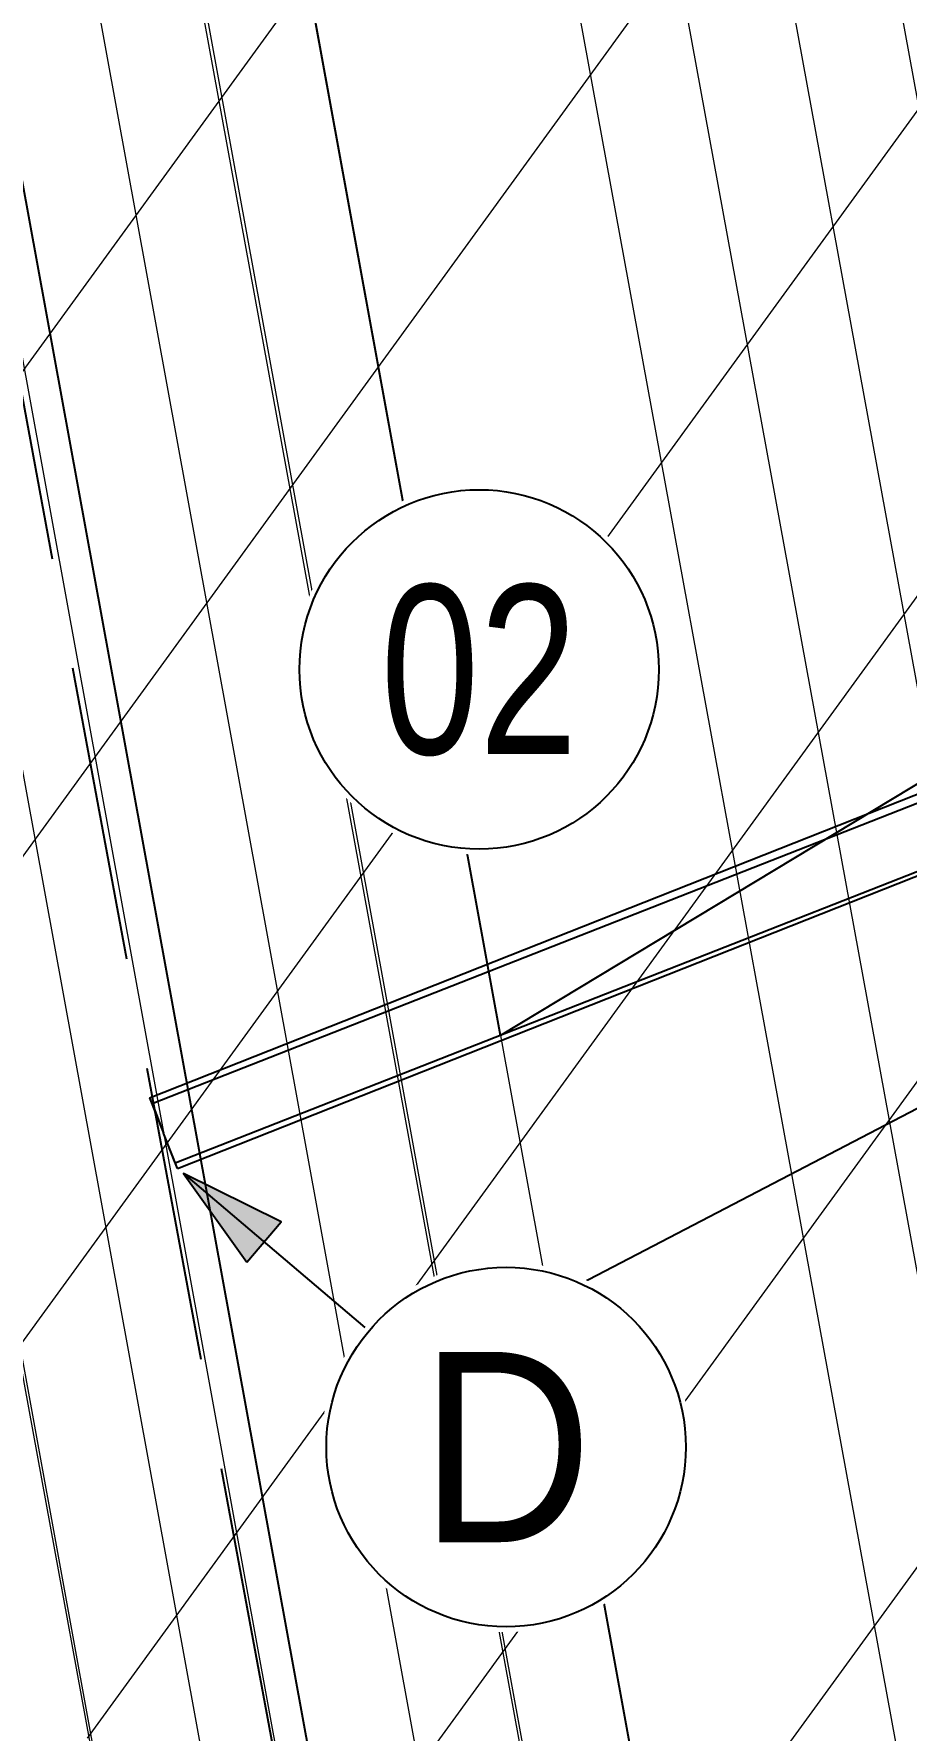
# Model space of a CAD drawing. Header units: metres. Extents: x 0 to 309348, y 0 to 6272736.
# Drawn here: x 308518.19 to 308526.44, y 6272084.13 to 6272100.18 of the extents above; entities that cross this region are included whole.
import ezdxf
from ezdxf.enums import TextEntityAlignment as Align

# ---------------------------------------------------------------- set-up
doc = ezdxf.new("R2010")
doc.units = ezdxf.units.M
doc.linetypes.add('DASHED', pattern=[0.75, 0.5, -0.25])
doc.linetypes.add('IE Trench LV', pattern=[5.5, 4, -1.5])
doc.layers.get('0').update_dxf_attribs({"color": 6})
doc.layers.add('_User Miscellaneous10', color=252, linetype='Continuous', lineweight=13, plot=False, transparency=0.85)
for name, color, linetype, lineweight in [('Cadastre Developer_SP_NEW', 92, 'Continuous', 15), ('Cadastre Easements_SP_NEW', 52, 'DASHED', 15), ('Cadastre Roads_SP_NEW', 214, 'Continuous', 15)]:
    doc.layers.add(name, color=color, linetype=linetype, lineweight=lineweight)
for name, color, linetype in [('Duct_SP_NEW', 2, 'Continuous'), ('Mains_LV_New_T84', 2, 'Cable x'), ('Notes_SP_NEW', 51, 'Continuous'), ('Trench_SP_NEW', 2, 'Continuous'), ('UG_Details_SP_MISC', 7, 'Continuous')]:
    doc.layers.add(name, color=color, linetype=linetype)
doc.styles.get("Standard").update_dxf_attribs({"font": 'arial.ttf'})
doc.linetypes.add('Cable 1', pattern='A,5,-2,["//",Standard,S=1.5,R=0,X=-1.5,Y=-0.8],-0.001', length=7.001)
doc.linetypes.add('Cable New UG', pattern='A,7,-0.25,["x",Standard,S=2,R=0,X=0.2,Y=-0.8],-2.1', length=9.35)
doc.linetypes.add('Cable x', pattern='A,5,-0.25,["x",Standard,S=2,R=0,X=0,Y=-0.8],-1.5', length=6.75)

# ---------------------------------------------------------------- blocks, each defined once
blk = doc.blocks.new('DUCT_INDICATOR')
blk.add_wipeout([(0, 1.75), (-0.021, 1.75), (-0.043, 1.749), (-0.064, 1.749), (-0.086, 1.748), (-0.107, 1.747), (-0.129, 1.745), (-0.15, 1.744), (-0.172, 1.742), (-0.193, 1.739), (-0.214, 1.737), (-0.236, 1.734), (-0.257, 1.731), (-0.278, 1.728), (-0.299, 1.724), (-0.32, 1.72), (-0.341, 1.716), (-0.362, 1.712), (-0.383, 1.707), (-0.404, 1.703), (-0.425, 1.698), (-0.446, 1.692), (-0.467, 1.687), (-0.487, 1.681), (-0.508, 1.675), (-0.529, 1.668), (-0.549, 1.662), (-0.569, 1.655), (-0.59, 1.648), (-0.61, 1.64), (-0.63, 1.633), (-0.65, 1.625), (-0.67, 1.617), (-0.689, 1.608), (-0.709, 1.6), (-0.729, 1.591), (-0.748, 1.582), (-0.768, 1.573), (-0.787, 1.563), (-0.806, 1.553), (-0.825, 1.543), (-0.844, 1.533), (-0.863, 1.523), (-0.881, 1.512), (-0.9, 1.501), (-0.918, 1.49), (-0.936, 1.478), (-0.954, 1.467), (-0.972, 1.455), (-0.99, 1.443), (-1.008, 1.431), (-1.025, 1.418), (-1.042, 1.406), (-1.06, 1.393), (-1.077, 1.38), (-1.094, 1.366), (-1.11, 1.353), (-1.127, 1.339), (-1.143, 1.325), (-1.159, 1.311), (-1.175, 1.297), (-1.191, 1.282), (-1.207, 1.267), (-1.222, 1.253), (-1.237, 1.237), (-1.253, 1.222), (-1.267, 1.207), (-1.282, 1.191), (-1.297, 1.175), (-1.311, 1.159), (-1.325, 1.143), (-1.339, 1.127), (-1.353, 1.11), (-1.366, 1.094), (-1.38, 1.077), (-1.393, 1.06), (-1.406, 1.042), (-1.418, 1.025), (-1.431, 1.008), (-1.443, 0.99), (-1.455, 0.972), (-1.467, 0.954), (-1.478, 0.936), (-1.49, 0.918), (-1.501, 0.9), (-1.512, 0.881), (-1.523, 0.863), (-1.533, 0.844), (-1.543, 0.825), (-1.553, 0.806), (-1.563, 0.787), (-1.573, 0.768), (-1.582, 0.748), (-1.591, 0.729), (-1.6, 0.709), (-1.608, 0.689), (-1.617, 0.67), (-1.625, 0.65), (-1.633, 0.63), (-1.64, 0.61), (-1.648, 0.59), (-1.655, 0.569), (-1.662, 0.549), (-1.668, 0.529), (-1.675, 0.508), (-1.681, 0.487), (-1.687, 0.467), (-1.692, 0.446), (-1.698, 0.425), (-1.703, 0.404), (-1.707, 0.383), (-1.712, 0.362), (-1.716, 0.341), (-1.72, 0.32), (-1.724, 0.299), (-1.728, 0.278), (-1.731, 0.257), (-1.734, 0.236), (-1.737, 0.214), (-1.739, 0.193), (-1.742, 0.172), (-1.744, 0.15), (-1.745, 0.129), (-1.747, 0.107), (-1.748, 0.086), (-1.749, 0.064), (-1.749, 0.043), (-1.75, 0.021), (-1.75, 0), (-1.75, -0.021), (-1.749, -0.043), (-1.749, -0.064), (-1.748, -0.086), (-1.747, -0.107), (-1.745, -0.129), (-1.744, -0.15), (-1.742, -0.172), (-1.739, -0.193), (-1.737, -0.214), (-1.734, -0.236), (-1.731, -0.257), (-1.728, -0.278), (-1.724, -0.299), (-1.72, -0.32), (-1.716, -0.341), (-1.712, -0.362), (-1.707, -0.383), (-1.703, -0.404), (-1.698, -0.425), (-1.692, -0.446), (-1.687, -0.467), (-1.681, -0.487), (-1.675, -0.508), (-1.668, -0.529), (-1.662, -0.549), (-1.655, -0.569), (-1.648, -0.59), (-1.64, -0.61), (-1.633, -0.63), (-1.625, -0.65), (-1.617, -0.67), (-1.608, -0.689), (-1.6, -0.709), (-1.591, -0.729), (-1.582, -0.748), (-1.573, -0.768), (-1.563, -0.787), (-1.553, -0.806), (-1.543, -0.825), (-1.533, -0.844), (-1.523, -0.863), (-1.512, -0.881), (-1.501, -0.9), (-1.49, -0.918), (-1.478, -0.936), (-1.467, -0.954), (-1.455, -0.972), (-1.443, -0.99), (-1.431, -1.008), (-1.418, -1.025), (-1.406, -1.042), (-1.393, -1.06), (-1.38, -1.077), (-1.366, -1.094), (-1.353, -1.11), (-1.339, -1.127), (-1.325, -1.143), (-1.311, -1.159), (-1.297, -1.175), (-1.282, -1.191), (-1.267, -1.207), (-1.253, -1.222), (-1.237, -1.237), (-1.222, -1.253), (-1.207, -1.267), (-1.191, -1.282), (-1.175, -1.297), (-1.159, -1.311), (-1.143, -1.325), (-1.127, -1.339), (-1.11, -1.353), (-1.094, -1.366), (-1.077, -1.38), (-1.06, -1.393), (-1.042, -1.406), (-1.025, -1.418), (-1.008, -1.431), (-0.99, -1.443), (-0.972, -1.455), (-0.954, -1.467), (-0.936, -1.478), (-0.918, -1.49), (-0.9, -1.501), (-0.881, -1.512), (-0.863, -1.523), (-0.844, -1.533), (-0.825, -1.543), (-0.806, -1.553), (-0.787, -1.563), (-0.768, -1.573), (-0.748, -1.582), (-0.729, -1.591), (-0.709, -1.6), (-0.689, -1.608), (-0.67, -1.617), (-0.65, -1.625), (-0.63, -1.633), (-0.61, -1.64), (-0.59, -1.648), (-0.569, -1.655), (-0.549, -1.662), (-0.529, -1.668), (-0.508, -1.675), (-0.487, -1.681), (-0.467, -1.687), (-0.446, -1.692), (-0.425, -1.698), (-0.404, -1.703), (-0.383, -1.707), (-0.362, -1.712), (-0.341, -1.716), (-0.32, -1.72), (-0.299, -1.724), (-0.278, -1.728), (-0.257, -1.731), (-0.236, -1.734), (-0.214, -1.737), (-0.193, -1.739), (-0.172, -1.742), (-0.15, -1.744), (-0.129, -1.745), (-0.107, -1.747), (-0.086, -1.748), (-0.064, -1.749), (-0.043, -1.749), (-0.021, -1.75), (0, -1.75), (0.021, -1.75), (0.043, -1.749), (0.064, -1.749), (0.086, -1.748), (0.107, -1.747), (0.129, -1.745), (0.15, -1.744), (0.172, -1.742), (0.193, -1.739), (0.214, -1.737), (0.236, -1.734), (0.257, -1.731), (0.278, -1.728), (0.299, -1.724), (0.32, -1.72), (0.341, -1.716), (0.362, -1.712), (0.383, -1.707), (0.404, -1.703), (0.425, -1.698), (0.446, -1.692), (0.467, -1.687), (0.487, -1.681), (0.508, -1.675), (0.529, -1.668), (0.549, -1.662), (0.569, -1.655), (0.59, -1.648), (0.61, -1.64), (0.63, -1.633), (0.65, -1.625), (0.67, -1.617), (0.689, -1.608), (0.709, -1.6), (0.729, -1.591), (0.748, -1.582), (0.768, -1.573), (0.787, -1.563), (0.806, -1.553), (0.825, -1.543), (0.844, -1.533), (0.863, -1.523), (0.881, -1.512), (0.9, -1.501), (0.918, -1.49), (0.936, -1.478), (0.954, -1.467), (0.972, -1.455), (0.99, -1.443), (1.008, -1.431), (1.025, -1.418), (1.042, -1.406), (1.06, -1.393), (1.077, -1.38), (1.094, -1.366), (1.11, -1.353), (1.127, -1.339), (1.143, -1.325), (1.159, -1.311), (1.175, -1.297), (1.191, -1.282), (1.207, -1.267), (1.222, -1.253), (1.237, -1.237), (1.253, -1.222), (1.267, -1.207), (1.282, -1.191), (1.297, -1.175), (1.311, -1.159), (1.325, -1.143), (1.339, -1.127), (1.353, -1.11), (1.366, -1.094), (1.38, -1.077), (1.393, -1.06), (1.406, -1.042), (1.418, -1.025), (1.431, -1.008), (1.443, -0.99), (1.455, -0.972), (1.467, -0.954), (1.478, -0.936), (1.49, -0.918), (1.501, -0.9), (1.512, -0.881), (1.523, -0.863), (1.533, -0.844), (1.543, -0.825), (1.553, -0.806), (1.563, -0.787), (1.573, -0.768), (1.582, -0.748), (1.591, -0.729), (1.6, -0.709), (1.608, -0.689), (1.617, -0.67), (1.625, -0.65), (1.633, -0.63), (1.64, -0.61), (1.648, -0.59), (1.655, -0.569), (1.662, -0.549), (1.668, -0.529), (1.675, -0.508), (1.681, -0.487), (1.687, -0.467), (1.692, -0.446), (1.698, -0.425), (1.703, -0.404), (1.707, -0.383), (1.712, -0.362), (1.716, -0.341), (1.72, -0.32), (1.724, -0.299), (1.728, -0.278), (1.731, -0.257), (1.734, -0.236), (1.737, -0.214), (1.739, -0.193), (1.742, -0.172), (1.744, -0.15), (1.745, -0.129), (1.747, -0.107), (1.748, -0.086), (1.749, -0.064), (1.749, -0.043), (1.75, -0.021), (1.75, 0), (1.75, 0.021), (1.749, 0.043), (1.749, 0.064), (1.748, 0.086), (1.747, 0.107), (1.745, 0.129), (1.744, 0.15), (1.742, 0.172), (1.739, 0.193), (1.737, 0.214), (1.734, 0.236), (1.731, 0.257), (1.728, 0.278), (1.724, 0.299), (1.72, 0.32), (1.716, 0.341), (1.712, 0.362), (1.707, 0.383), (1.703, 0.404), (1.698, 0.425), (1.692, 0.446), (1.687, 0.467), (1.681, 0.487), (1.675, 0.508), (1.668, 0.529), (1.662, 0.549), (1.655, 0.569), (1.648, 0.59), (1.64, 0.61), (1.633, 0.63), (1.625, 0.65), (1.617, 0.67), (1.608, 0.689), (1.6, 0.709), (1.591, 0.729), (1.582, 0.748), (1.573, 0.768), (1.563, 0.787), (1.553, 0.806), (1.543, 0.825), (1.533, 0.844), (1.523, 0.863), (1.512, 0.881), (1.501, 0.9), (1.49, 0.918), (1.478, 0.936), (1.467, 0.954), (1.455, 0.972), (1.443, 0.99), (1.431, 1.008), (1.418, 1.025), (1.406, 1.042), (1.393, 1.06), (1.38, 1.077), (1.366, 1.094), (1.353, 1.11), (1.339, 1.127), (1.325, 1.143), (1.311, 1.159), (1.297, 1.175), (1.282, 1.191), (1.267, 1.207), (1.253, 1.222), (1.237, 1.237), (1.222, 1.253), (1.207, 1.267), (1.191, 1.282), (1.175, 1.297), (1.159, 1.311), (1.143, 1.325), (1.127, 1.339), (1.11, 1.353), (1.094, 1.366), (1.077, 1.38), (1.06, 1.393), (1.042, 1.406), (1.025, 1.418), (1.008, 1.431), (0.99, 1.443), (0.972, 1.455), (0.954, 1.467), (0.936, 1.478), (0.918, 1.49), (0.9, 1.501), (0.881, 1.512), (0.863, 1.523), (0.844, 1.533), (0.825, 1.543), (0.806, 1.553), (0.787, 1.563), (0.768, 1.573), (0.748, 1.582), (0.729, 1.591), (0.709, 1.6), (0.689, 1.608), (0.67, 1.617), (0.65, 1.625), (0.63, 1.633), (0.61, 1.64), (0.59, 1.648), (0.569, 1.655), (0.549, 1.662), (0.529, 1.668), (0.508, 1.675), (0.487, 1.681), (0.467, 1.687), (0.446, 1.692), (0.425, 1.698), (0.404, 1.703), (0.383, 1.707), (0.362, 1.712), (0.341, 1.716), (0.32, 1.72), (0.299, 1.724), (0.278, 1.728), (0.257, 1.731), (0.236, 1.734), (0.214, 1.737), (0.193, 1.739), (0.172, 1.742), (0.15, 1.744), (0.129, 1.745), (0.107, 1.747), (0.086, 1.748), (0.064, 1.749), (0.043, 1.749), (0.021, 1.75)])
blk.add_circle((0, 0), 1.7)
at = {"width": 0.9}
blk.add_attdef('CODE', text='', height=1.8, dxfattribs=at).set_placement((0, 0), align=Align.MIDDLE_CENTER)
at = {"flags": 1}
blk.add_attdef('Z', (0, 0), '', height=0.2, dxfattribs=at)
blk = doc.blocks.new('*U497')
h = blk.add_hatch(color=256)
h.dxf.hatch_style = 1
h.paths.add_polyline_path([(-2.451, 1.748), (-2.127, 2.13), (-3.052, 2.586)])
at = {"flags": 128}
blk.add_lwpolyline([(-2.451, 1.748), (-2.127, 2.13), (-3.052, 2.586), (-2.451, 1.748)], dxfattribs=at)
blk.add_wipeout([(0, 1.75), (-0.021, 1.75), (-0.043, 1.749), (-0.064, 1.749), (-0.086, 1.748), (-0.107, 1.747), (-0.129, 1.745), (-0.15, 1.744), (-0.172, 1.742), (-0.193, 1.739), (-0.214, 1.737), (-0.236, 1.734), (-0.257, 1.731), (-0.278, 1.728), (-0.299, 1.724), (-0.32, 1.72), (-0.341, 1.716), (-0.362, 1.712), (-0.383, 1.707), (-0.404, 1.703), (-0.425, 1.698), (-0.446, 1.692), (-0.467, 1.687), (-0.487, 1.681), (-0.508, 1.675), (-0.529, 1.668), (-0.549, 1.662), (-0.569, 1.655), (-0.59, 1.648), (-0.61, 1.64), (-0.63, 1.633), (-0.65, 1.625), (-0.67, 1.617), (-0.689, 1.608), (-0.709, 1.6), (-0.729, 1.591), (-0.748, 1.582), (-0.768, 1.573), (-0.787, 1.563), (-0.806, 1.553), (-0.825, 1.543), (-0.844, 1.533), (-0.863, 1.523), (-0.881, 1.512), (-0.9, 1.501), (-0.918, 1.49), (-0.936, 1.478), (-0.954, 1.467), (-0.972, 1.455), (-0.99, 1.443), (-1.008, 1.431), (-1.025, 1.418), (-1.042, 1.406), (-1.06, 1.393), (-1.077, 1.38), (-1.094, 1.366), (-1.11, 1.353), (-1.127, 1.339), (-1.143, 1.325), (-1.159, 1.311), (-1.175, 1.297), (-1.191, 1.282), (-1.207, 1.267), (-1.222, 1.253), (-1.237, 1.237), (-1.253, 1.222), (-1.267, 1.207), (-1.282, 1.191), (-1.297, 1.175), (-1.311, 1.159), (-1.325, 1.143), (-1.339, 1.127), (-1.353, 1.11), (-1.366, 1.094), (-1.38, 1.077), (-1.393, 1.06), (-1.406, 1.042), (-1.418, 1.025), (-1.431, 1.008), (-1.443, 0.99), (-1.455, 0.972), (-1.467, 0.954), (-1.478, 0.936), (-1.49, 0.918), (-1.501, 0.9), (-1.512, 0.881), (-1.523, 0.863), (-1.533, 0.844), (-1.543, 0.825), (-1.553, 0.806), (-1.563, 0.787), (-1.573, 0.768), (-1.582, 0.748), (-1.591, 0.729), (-1.6, 0.709), (-1.608, 0.689), (-1.617, 0.67), (-1.625, 0.65), (-1.633, 0.63), (-1.64, 0.61), (-1.648, 0.59), (-1.655, 0.569), (-1.662, 0.549), (-1.668, 0.529), (-1.675, 0.508), (-1.681, 0.487), (-1.687, 0.467), (-1.692, 0.446), (-1.698, 0.425), (-1.703, 0.404), (-1.707, 0.383), (-1.712, 0.362), (-1.716, 0.341), (-1.72, 0.32), (-1.724, 0.299), (-1.728, 0.278), (-1.731, 0.257), (-1.734, 0.236), (-1.737, 0.214), (-1.739, 0.193), (-1.742, 0.172), (-1.744, 0.15), (-1.745, 0.129), (-1.747, 0.107), (-1.748, 0.086), (-1.749, 0.064), (-1.749, 0.043), (-1.75, 0.021), (-1.75, 0), (-1.75, -0.021), (-1.749, -0.043), (-1.749, -0.064), (-1.748, -0.086), (-1.747, -0.107), (-1.745, -0.129), (-1.744, -0.15), (-1.742, -0.172), (-1.739, -0.193), (-1.737, -0.214), (-1.734, -0.236), (-1.731, -0.257), (-1.728, -0.278), (-1.724, -0.299), (-1.72, -0.32), (-1.716, -0.341), (-1.712, -0.362), (-1.707, -0.383), (-1.703, -0.404), (-1.698, -0.425), (-1.692, -0.446), (-1.687, -0.467), (-1.681, -0.487), (-1.675, -0.508), (-1.668, -0.529), (-1.662, -0.549), (-1.655, -0.569), (-1.648, -0.59), (-1.64, -0.61), (-1.633, -0.63), (-1.625, -0.65), (-1.617, -0.67), (-1.608, -0.689), (-1.6, -0.709), (-1.591, -0.729), (-1.582, -0.748), (-1.573, -0.768), (-1.563, -0.787), (-1.553, -0.806), (-1.543, -0.825), (-1.533, -0.844), (-1.523, -0.863), (-1.512, -0.881), (-1.501, -0.9), (-1.49, -0.918), (-1.478, -0.936), (-1.467, -0.954), (-1.455, -0.972), (-1.443, -0.99), (-1.431, -1.008), (-1.418, -1.025), (-1.406, -1.042), (-1.393, -1.06), (-1.38, -1.077), (-1.366, -1.094), (-1.353, -1.11), (-1.339, -1.127), (-1.325, -1.143), (-1.311, -1.159), (-1.297, -1.175), (-1.282, -1.191), (-1.267, -1.207), (-1.253, -1.222), (-1.237, -1.237), (-1.222, -1.253), (-1.207, -1.267), (-1.191, -1.282), (-1.175, -1.297), (-1.159, -1.311), (-1.143, -1.325), (-1.127, -1.339), (-1.11, -1.353), (-1.094, -1.366), (-1.077, -1.38), (-1.06, -1.393), (-1.042, -1.406), (-1.025, -1.418), (-1.008, -1.431), (-0.99, -1.443), (-0.972, -1.455), (-0.954, -1.467), (-0.936, -1.478), (-0.918, -1.49), (-0.9, -1.501), (-0.881, -1.512), (-0.863, -1.523), (-0.844, -1.533), (-0.825, -1.543), (-0.806, -1.553), (-0.787, -1.563), (-0.768, -1.573), (-0.748, -1.582), (-0.729, -1.591), (-0.709, -1.6), (-0.689, -1.608), (-0.67, -1.617), (-0.65, -1.625), (-0.63, -1.633), (-0.61, -1.64), (-0.59, -1.648), (-0.569, -1.655), (-0.549, -1.662), (-0.529, -1.668), (-0.508, -1.675), (-0.487, -1.681), (-0.467, -1.687), (-0.446, -1.692), (-0.425, -1.698), (-0.404, -1.703), (-0.383, -1.707), (-0.362, -1.712), (-0.341, -1.716), (-0.32, -1.72), (-0.299, -1.724), (-0.278, -1.728), (-0.257, -1.731), (-0.236, -1.734), (-0.214, -1.737), (-0.193, -1.739), (-0.172, -1.742), (-0.15, -1.744), (-0.129, -1.745), (-0.107, -1.747), (-0.086, -1.748), (-0.064, -1.749), (-0.043, -1.749), (-0.021, -1.75), (0, -1.75), (0.021, -1.75), (0.043, -1.749), (0.064, -1.749), (0.086, -1.748), (0.107, -1.747), (0.129, -1.745), (0.15, -1.744), (0.172, -1.742), (0.193, -1.739), (0.214, -1.737), (0.236, -1.734), (0.257, -1.731), (0.278, -1.728), (0.299, -1.724), (0.32, -1.72), (0.341, -1.716), (0.362, -1.712), (0.383, -1.707), (0.404, -1.703), (0.425, -1.698), (0.446, -1.692), (0.467, -1.687), (0.487, -1.681), (0.508, -1.675), (0.529, -1.668), (0.549, -1.662), (0.569, -1.655), (0.59, -1.648), (0.61, -1.64), (0.63, -1.633), (0.65, -1.625), (0.67, -1.617), (0.689, -1.608), (0.709, -1.6), (0.729, -1.591), (0.748, -1.582), (0.768, -1.573), (0.787, -1.563), (0.806, -1.553), (0.825, -1.543), (0.844, -1.533), (0.863, -1.523), (0.881, -1.512), (0.9, -1.501), (0.918, -1.49), (0.936, -1.478), (0.954, -1.467), (0.972, -1.455), (0.99, -1.443), (1.008, -1.431), (1.025, -1.418), (1.042, -1.406), (1.06, -1.393), (1.077, -1.38), (1.094, -1.366), (1.11, -1.353), (1.127, -1.339), (1.143, -1.325), (1.159, -1.311), (1.175, -1.297), (1.191, -1.282), (1.207, -1.267), (1.222, -1.253), (1.237, -1.237), (1.253, -1.222), (1.267, -1.207), (1.282, -1.191), (1.297, -1.175), (1.311, -1.159), (1.325, -1.143), (1.339, -1.127), (1.353, -1.11), (1.366, -1.094), (1.38, -1.077), (1.393, -1.06), (1.406, -1.042), (1.418, -1.025), (1.431, -1.008), (1.443, -0.99), (1.455, -0.972), (1.467, -0.954), (1.478, -0.936), (1.49, -0.918), (1.501, -0.9), (1.512, -0.881), (1.523, -0.863), (1.533, -0.844), (1.543, -0.825), (1.553, -0.806), (1.563, -0.787), (1.573, -0.768), (1.582, -0.748), (1.591, -0.729), (1.6, -0.709), (1.608, -0.689), (1.617, -0.67), (1.625, -0.65), (1.633, -0.63), (1.64, -0.61), (1.648, -0.59), (1.655, -0.569), (1.662, -0.549), (1.668, -0.529), (1.675, -0.508), (1.681, -0.487), (1.687, -0.467), (1.692, -0.446), (1.698, -0.425), (1.703, -0.404), (1.707, -0.383), (1.712, -0.362), (1.716, -0.341), (1.72, -0.32), (1.724, -0.299), (1.728, -0.278), (1.731, -0.257), (1.734, -0.236), (1.737, -0.214), (1.739, -0.193), (1.742, -0.172), (1.744, -0.15), (1.745, -0.129), (1.747, -0.107), (1.748, -0.086), (1.749, -0.064), (1.749, -0.043), (1.75, -0.021), (1.75, 0), (1.75, 0.021), (1.749, 0.043), (1.749, 0.064), (1.748, 0.086), (1.747, 0.107), (1.745, 0.129), (1.744, 0.15), (1.742, 0.172), (1.739, 0.193), (1.737, 0.214), (1.734, 0.236), (1.731, 0.257), (1.728, 0.278), (1.724, 0.299), (1.72, 0.32), (1.716, 0.341), (1.712, 0.362), (1.707, 0.383), (1.703, 0.404), (1.698, 0.425), (1.692, 0.446), (1.687, 0.467), (1.681, 0.487), (1.675, 0.508), (1.668, 0.529), (1.662, 0.549), (1.655, 0.569), (1.648, 0.59), (1.64, 0.61), (1.633, 0.63), (1.625, 0.65), (1.617, 0.67), (1.608, 0.689), (1.6, 0.709), (1.591, 0.729), (1.582, 0.748), (1.573, 0.768), (1.563, 0.787), (1.553, 0.806), (1.543, 0.825), (1.533, 0.844), (1.523, 0.863), (1.512, 0.881), (1.501, 0.9), (1.49, 0.918), (1.478, 0.936), (1.467, 0.954), (1.455, 0.972), (1.443, 0.99), (1.431, 1.008), (1.418, 1.025), (1.406, 1.042), (1.393, 1.06), (1.38, 1.077), (1.366, 1.094), (1.353, 1.11), (1.339, 1.127), (1.325, 1.143), (1.311, 1.159), (1.297, 1.175), (1.282, 1.191), (1.267, 1.207), (1.253, 1.222), (1.237, 1.237), (1.222, 1.253), (1.207, 1.267), (1.191, 1.282), (1.175, 1.297), (1.159, 1.311), (1.143, 1.325), (1.127, 1.339), (1.11, 1.353), (1.094, 1.366), (1.077, 1.38), (1.06, 1.393), (1.042, 1.406), (1.025, 1.418), (1.008, 1.431), (0.99, 1.443), (0.972, 1.455), (0.954, 1.467), (0.936, 1.478), (0.918, 1.49), (0.9, 1.501), (0.881, 1.512), (0.863, 1.523), (0.844, 1.533), (0.825, 1.543), (0.806, 1.553), (0.787, 1.563), (0.768, 1.573), (0.748, 1.582), (0.729, 1.591), (0.709, 1.6), (0.689, 1.608), (0.67, 1.617), (0.65, 1.625), (0.63, 1.633), (0.61, 1.64), (0.59, 1.648), (0.569, 1.655), (0.549, 1.662), (0.529, 1.668), (0.508, 1.675), (0.487, 1.681), (0.467, 1.687), (0.446, 1.692), (0.425, 1.698), (0.404, 1.703), (0.383, 1.707), (0.362, 1.712), (0.341, 1.716), (0.32, 1.72), (0.299, 1.724), (0.278, 1.728), (0.257, 1.731), (0.236, 1.734), (0.214, 1.737), (0.193, 1.739), (0.172, 1.742), (0.15, 1.744), (0.129, 1.745), (0.107, 1.747), (0.086, 1.748), (0.064, 1.749), (0.043, 1.749), (0.021, 1.75)])
blk.add_line((-3.052, 2.586), (-1.335, 1.131))
blk.add_circle((0, 0), 1.7)
at = {"width": 0.9}
blk.add_attdef('CODE', text='', height=1.8, dxfattribs=at).set_placement((0, 0), align=Align.MIDDLE_CENTER)
at = {"flags": 1}
blk.add_attdef('Z', (0, 0), '', height=0.2, dxfattribs=at)

msp = doc.modelspace()

# ---------------------------------------------------------------- hatches: boundary and pattern name
at = {"layer": 'Cadastre Easements_SP_NEW', "ltscale": 0.7, "transparency": 33554551}
h = msp.add_hatch(dxfattribs=at)
h.set_pattern_fill('ANSI31', color=21, scale=0.85, angle=189)
h.paths.add_polyline_path([(308522.74385, 6272039.80882), (308542.90773, 6272043.50908), (308538.25243, 6272046.7217), (308524.06488, 6272124.20867), (308523.8614, 6272126.30891), (308523.87572, 6272128.40767), (308523.78325, 6272131.22959), (308528.74487, 6272162.73295), (308529.16035, 6272164.48661), (308530.30506, 6272167.02272), (308530.95785, 6272167.91363), (308532.44243, 6272169.65529), (308535.21485, 6272171.82764), (308548.70198, 6272182.03575), (308554.30633, 6272181.261), (308544.34325, 6272194.41836), (308526.00707, 6272180.53367), (308524.00395, 6272178.87727), (308522.50299, 6272177.37019), (308521.20773, 6272175.82879), (308519.83116, 6272173.85325), (308518.37172, 6272171.16201), (308517.74379, 6272169.68337), (308516.81409, 6272166.7377), (308516.34984, 6272164.39728), (308514.16253, 6272150.61303), (308511.97522, 6272136.82877), (308511.37091, 6272132.71941), (308511.16346, 6272129.45498), (308511.22206, 6272126.48779), (308511.25883, 6272124.62575), (308525.95775, 6272044.46539)])

# ---------------------------------------------------------------- linework, layer by layer
at = {"layer": '_User Miscellaneous10', "ltscale": 0.5, "flags": 128}
for points in [[(308554.30633, 6272181.261), (308556.72867, 6272178.06244), (308572.14825, 6272191.61171), (308517.25693, 6272263.86591), (308501.30942, 6272251.76178), (308544.34264, 6272194.41791), (308531.58681, 6272184.75887), (308524.86472, 6272179.63317, 0.08227282), (308519.6483, 6272173.55654, 0.08842709), (308516.54851, 6272165.53609), (308512.28017, 6272138.74933), (308511.37091, 6272132.71941, 0.05948927), (308511.47537, 6272123.8281), (308525.95775, 6272044.46539), (308522.74385, 6272039.80882), (308463.01045, 6272028.84718)], [(308555.10352, 6272181.86473), (308556.87653, 6272179.52358), (308570.78867, 6272191.74826), (308517.06532, 6272262.46505), (308502.70622, 6272251.56652), (308545.74011, 6272194.22175), (308532.19183, 6272183.96265), (308525.48946, 6272178.852, 0.08203014), (308520.50332, 6272173.03795, 0.08824463), (308517.53332, 6272165.36157), (308513.26837, 6272138.59609), (308512.36292, 6272132.5915, 0.05917352), (308512.46364, 6272123.9829), (308527.01578, 6272044.23788), (308523.33164, 6272038.89999), (308463.19094, 6272027.86361)], [(308555.90071, 6272182.46846), (308557.02439, 6272180.98471), (308569.4291, 6272191.8848), (308516.8737, 6272261.06419), (308504.10301, 6272251.37127), (308547.13757, 6272194.0256), (308532.79685, 6272183.16644), (308526.11461, 6272178.07114, 0.08177148), (308521.35835, 6272172.51937, 0.08805016), (308518.51806, 6272165.18669), (308514.25657, 6272138.44286), (308513.35499, 6272132.46388, 0.05884453), (308513.45197, 6272124.13735), (308528.07381, 6272044.01037), (308523.91944, 6272037.99115), (308463.37144, 6272026.88003)], [(308556.6979, 6272183.07219), (308557.17225, 6272182.44585), (308568.06952, 6272192.02135), (308516.68209, 6272259.66334), (308505.4998, 6272251.17601), (308548.53504, 6272193.82945), (308533.40186, 6272182.37022), (308526.74017, 6272177.29059, 0.08149498), (308522.21337, 6272172.00078, 0.08784227), (308519.50275, 6272165.0114), (308515.24477, 6272138.28962), (308514.34709, 6272132.33657, 0.05850134), (308514.44036, 6272124.29146), (308529.13184, 6272043.78286), (308524.50723, 6272037.08232), (308463.55193, 6272025.89646)], [(308557.28847, 6272183.87918), (308566.70995, 6272192.15789), (308516.49047, 6272258.26248), (308506.8966, 6272250.98076), (308549.9325, 6272193.6333), (308534.00688, 6272181.57401), (308527.36619, 6272176.51039, 0.08119849), (308523.0684, 6272171.48219, 0.08761936), (308520.48737, 6272164.8357), (308516.23296, 6272138.13639), (308515.33925, 6272132.20957, 0.05814291), (308515.42882, 6272124.44519), (308530.18987, 6272043.55536), (308525.09502, 6272036.17349), (308463.73243, 6272024.91288)], [(308556.62839, 6272184.63038), (308565.35037, 6272192.29444), (308516.29885, 6272256.86163), (308508.29339, 6272250.7855), (308551.32997, 6272193.43715), (308534.6119, 6272180.77779), (308527.99269, 6272175.73056, 0.0808795), (308523.92342, 6272170.96361, 0.08737952), (308521.47191, 6272164.65954), (308517.22116, 6272137.98315), (308516.33145, 6272132.08291, 0.05776808), (308516.41735, 6272124.59853), (308531.2479, 6272043.32785), (308525.68281, 6272035.26465), (308463.91292, 6272023.9293)]]:
    msp.add_lwpolyline(points, format="xyb", dxfattribs=at)
at = {"layer": '_User Miscellaneous10', "color": 4, "ltscale": 0.5, "flags": 128}
msp.add_lwpolyline([(308555.66156, 6272182.28734), (308556.98003, 6272180.54637), (308569.83697, 6272191.84384), (308516.93119, 6272261.48445), (308503.68397, 6272251.42984), (308546.71833, 6272194.08445), (308532.61534, 6272183.4053), (308525.92702, 6272178.30536, 0.08185086), (308521.10184, 6272172.67494, 0.08810984), (308518.22265, 6272165.23919), (308513.96011, 6272138.48883), (308513.05736, 6272132.50213, 0.05894467), (308513.15546, 6272124.09105), (308527.7564, 6272044.07863), (308523.7431, 6272038.2638), (308463.31729, 6272027.1751)], format="xyb", dxfattribs=at)
at = {"layer": '_User Miscellaneous10', "ltscale": 6, "flags": 128}
for points in [[(308554.99102, 6272186.2139), (308547.33551, 6272187.27219), (308535.74485, 6272178.49949), (308530.33684, 6272174.40628, 0.05333076), (308527.7019, 6272171.92959), (308525.92206, 6272169.50055), (308524.14425, 6272165.2568), (308523.05314, 6272158.77089), (308518.99399, 6272133.20624), (308518.6403, 6272128.3492), (308519.10857, 6272123.51609), (308533.7073, 6272043.78341), (308541.77198, 6272038.21731), (308581.96479, 6272045.59292)], [(308557.30427, 6272185.38647), (308551.61406, 6272186.68073), (308537.55536, 6272176.10741), (308532.14735, 6272172.0142, 0.05135078), (308530.04979, 6272170.05816), (308528.55186, 6272168.01385), (308527.04518, 6272164.41732), (308526.01386, 6272158.28681), (308521.97683, 6272132.86145), (308521.65087, 6272128.38518), (308522.08236, 6272123.93163), (308536.43438, 6272045.54639), (308542.45307, 6272041.39239), (308581.42331, 6272048.54365)], [(308554.85408, 6272185.22332), (308547.60881, 6272186.2249), (308536.34836, 6272177.70213), (308530.94035, 6272173.60892, 0.05273302), (308528.48529, 6272171.30683), (308526.79866, 6272169.00498), (308525.11123, 6272164.97698), (308524.04005, 6272158.60953), (308519.98827, 6272133.09131), (308519.64382, 6272128.3612), (308520.09984, 6272123.6546), (308534.61632, 6272044.37107), (308541.99901, 6272039.27567), (308581.78429, 6272046.57649)], [(308554.71715, 6272184.23274), (308547.8821, 6272185.17762), (308536.95186, 6272176.90477), (308531.54385, 6272172.81156, 0.05207647), (308529.26795, 6272170.68305), (308527.67526, 6272168.50941), (308526.07821, 6272164.69715), (308525.02695, 6272158.44817), (308520.98255, 6272132.97638), (308520.64735, 6272128.37319), (308521.0911, 6272123.79312), (308535.52535, 6272044.95873), (308542.22604, 6272040.33403), (308581.6038, 6272047.56007)]]:
    msp.add_lwpolyline(points, format="xyb", dxfattribs=at)
at = {"layer": 'Cadastre Developer_SP_NEW'}
msp.add_line((308511.76927, 6272121.95749), (308525.95775, 6272044.46539), dxfattribs=at)
at = {"layer": 'Cadastre Roads_SP_NEW'}
msp.add_lwpolyline([(308530.79221, 6272040.26982), (308515.70352, 6272122.67849, -0.08484152), (308515.57019, 6272133.96522), (308520.34968, 6272164.06657, -0.19373123), (308528.22422, 6272177.19774), (308548.75257, 6272192.73518)], format="xyb", dxfattribs=at)
at = {"layer": 'Duct_SP_NEW', "ltscale": 0.7}
for p, q in [((308519.30726, 6272090.05783), (308528.57176, 6272093.69592)), ((308519.52657, 6272089.49935), (308528.79107, 6272093.13743)), ((308519.30726, 6272090.05783), (308519.41692, 6272089.77859)), ((308519.52657, 6272089.49935), (308519.41692, 6272089.77859))]:
    msp.add_line(p, q, dxfattribs=at)
at = {"layer": 'Mains_LV_New_T84', "color": 1, "ltscale": 0.7, "flags": 128}
msp.add_lwpolyline([(308528.53444, 6272094.28073), (308522.60295, 6272090.70175), (308517.87119, 6272116.63159), (308517.2066, 6272120.2735), (308516.41735, 6272124.59853, -0.05776808), (308516.33145, 6272132.08291), (308520.49614, 6272158.53587), (308525.12582, 6272159.03587), (308524.3294, 6272154.05497), (308527.28313, 6272153.52686), (308527.28313, 6272153.52686), (308527.92216, 6272157.60701), (308527.92216, 6272157.60701)], format="xyb", dxfattribs=at)
at = {"layer": 'Mains_LV_New_T84', "color": 6, "ltscale": 0.7, "flags": 128}
msp.add_lwpolyline([(308514.50358, 6272118.35655), (308522.62514, 6272073.86883)], dxfattribs=at)
at = {"layer": 'Mains_LV_New_T84', "color": 1, "linetype": 'Cable New UG', "ltscale": 0.7, "flags": 128}
msp.add_lwpolyline([(308556.53069, 6272006.03742), (308554.87005, 6272004.92281), (308552.65763, 6272008.25526), (308567.65365, 6272018.21113), (308569.86049, 6272014.88708), (308578.19161, 6272020.41812), (308581.52406, 6272022.63053), (308581.52406, 6272022.63053), (308581.52406, 6272022.63053), (308581.52406, 6272022.63053), (308582.53748, 6272023.15115, -0.13690426), (308581.20679, 6272037.33837), (308581.20679, 6272037.33837), (308581.20679, 6272037.33837, 0.09212942), (308556.81517, 6272037.41928), (308552.09063, 6272036.55229), (308552.09063, 6272036.55229), (308540.07712, 6272034.3477), (308532.94534, 6272033.03895), (308532.28707, 6272032.91815), (308526.62359, 6272033.65807), (308525.68281, 6272035.26465), (308525.68281, 6272035.26465), (308531.2479, 6272043.32785), (308523.05934, 6272088.20075), (308528.1405, 6272090.8444), (308529.04942, 6272085.88022), (308531.04875, 6272086.06542), (308530.67894, 6272088.08519)], format="xyb", dxfattribs=at)
at = {"layer": 'UG_Details_SP_MISC', "ltscale": 0.7}
for p in [(308519.28444, 6272090.11333), (308519.5494, 6272089.44385)]:
    msp.add_line(p, (308519.41692, 6272089.77859), dxfattribs=at)

# ---------------------------------------------------------------- next in the draw order: block references
at = {"layer": 'Duct_SP_NEW', "linetype": 'Cable 1'}
ref = msp.add_blockref('DUCT_INDICATOR', (308522.40193, 6272094.16453), dxfattribs=at)
ref.add_attrib('X', '02', dxfattribs={"layer": '0', "height": 1.6, "width": 0.75}).set_placement((308522.40193, 6272094.16453), align=Align.MIDDLE_CENTER)

# ---------------------------------------------------------------- next in the draw order: linework, layer by layer
at = {"layer": 'Trench_SP_NEW', "linetype": 'IE Trench LV', "ltscale": 0.7, "flags": 128}
msp.add_lwpolyline([(308521.87989, 6272076.28163), (308513.56683, 6272121.06719)], dxfattribs=at)
at = {"layer": 'UG_Details_SP_MISC', "ltscale": 0.7}
for p, q in [((308519.28444, 6272090.11333), (308528.81546, 6272093.88538)), ((308519.5494, 6272089.44385), (308529.08042, 6272093.2159))]:
    msp.add_line(p, q, dxfattribs=at)

# ---------------------------------------------------------------- next in the draw order: block references
at = {"layer": 'Notes_SP_NEW', "color": 2, "ltscale": 0.7}
msp.add_blockref('*U497', (308522.65612, 6272086.81031), dxfattribs=at).add_auto_attribs({'CODE': 'D'})

doc.saveas('drawing.dxf')
